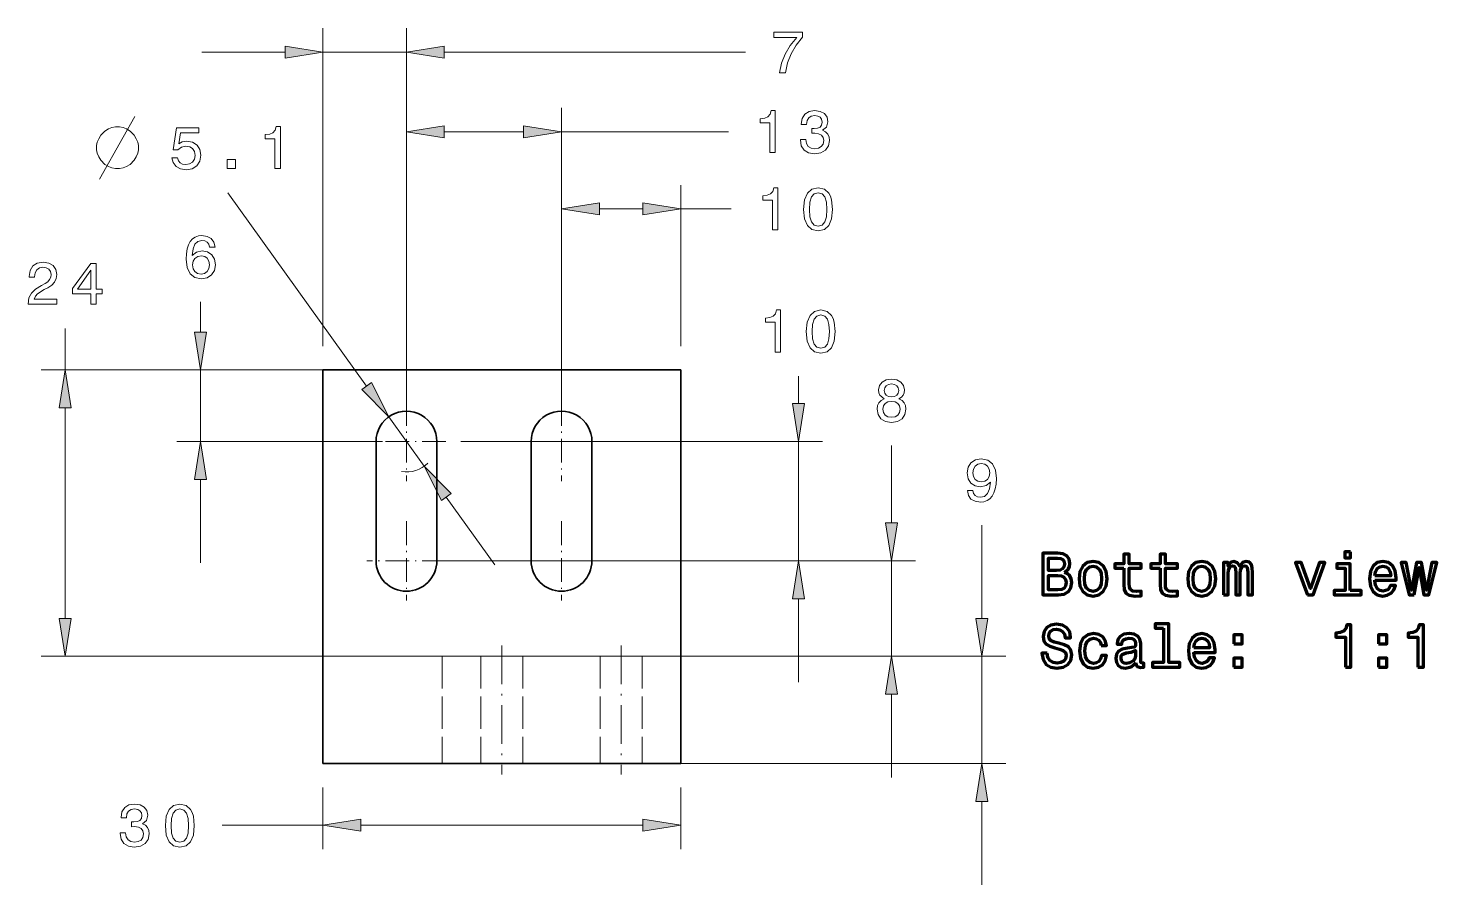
# Model space of a CAD drawing. Extents: x 4 to 252, y 9 to 213.
# Drawn here: x 3.9 to 122, y 9.1 to 80.9 of the extents above; entities that cross this region are included whole.
import ezdxf

# ---------------------------------------------------------------- set-up
doc = ezdxf.new("R2010")
doc.units = 0
doc.linetypes.add('DASHDOT', pattern=[18.5, 12, -3, 0.5, -3])
doc.linetypes.add('DASHED', pattern=[15, 12, -3])

msp = doc.modelspace()

# ---------------------------------------------------------------- linework, layer by layer
at = {"color": 7, "lineweight": 13}
for p, q in [((28.651157, 54.255161), (28.651157, 80.906982)), ((35.651157, 48.255161), (35.651157, 80.906982)), ((38.82618, 78.906982), (64.077614, 78.906982)), ((35.651157, 48.255161), (35.651157, 74.221207)), ((48.651157, 51.57016), (48.651157, 74.221207)), ((56.651157, 52.255161), (5.043636, 52.255161)), ((40.201157, 46.255161), (70.51857, 46.255161)), ((37.651157, 36.255161), (78.314301, 36.255161)), ((40.201157, 36.255161), (70.51857, 36.255161)), ((46.151157, 28.255161), (5.043636, 28.255161)), ((53.901157, 28.255161), (85.887299, 28.255161)), ((53.901157, 19.255161), (85.887299, 19.255161)), ((31.82618, 14.095469), (55.476135, 14.095469))]:
    msp.add_line(p, q, dxfattribs=at)
at = {"color": 7, "lineweight": 13, "ltscale": 0.174624}
for p, q in [((18.491158, 78.906982), (25.476135, 78.906982)), ((18.403135, 36.095161), (18.403135, 43.080139)), ((38.991428, 41.605591), (43.066818, 35.932755)), ((68.51857, 26.095161), (68.51857, 33.080139)), ((76.314301, 18.095161), (76.314301, 25.080139)), ((83.887299, 9.095161), (83.887299, 16.080139))]:
    msp.add_line(p, q, dxfattribs=at)
at = {"color": 7, "lineweight": 13, "ltscale": 0.175}
msp.add_line((28.651157, 78.906982), (35.651157, 78.906982), dxfattribs=at)
at = {"color": 7, "lineweight": 13, "ltscale": 0.166249}
msp.add_line((38.82618, 72.221207), (45.476135, 72.221207), dxfattribs=at)
at = {"color": 7, "lineweight": 13, "ltscale": 0.350098}
msp.add_line((48.651157, 72.221207), (62.655075, 72.221207), dxfattribs=at)
at = {"color": 7, "lineweight": 13, "ltscale": 0.487578}
msp.add_line((48.651157, 48.255161), (48.651157, 67.758263), dxfattribs=at)
at = {"color": 7, "lineweight": 13, "ltscale": 0.337578}
msp.add_line((58.651157, 54.255161), (58.651157, 67.758263), dxfattribs=at)
at = {"color": 7, "lineweight": 13, "ltscale": 0.498595}
msp.add_line((20.674669, 67.102043), (32.31089, 50.904732), dxfattribs=at)
at = {"color": 7, "lineweight": 13, "ltscale": 0.091249}
msp.add_line((51.82618, 65.758263), (55.476135, 65.758263), dxfattribs=at)
at = {"color": 7, "lineweight": 13, "ltscale": 0.105666}
msp.add_line((58.651157, 65.758263), (62.877808, 65.758263), dxfattribs=at)
at = {"color": 7, "lineweight": 13, "ltscale": 0.063365}
msp.add_line((18.403135, 55.430183), (18.403135, 57.96479), dxfattribs=at)
at = {"color": 7, "lineweight": 13, "ltscale": 0.087026}
msp.add_line((7.043636, 52.255161), (7.043636, 55.736198), dxfattribs=at)
at = {"color": 7, "lineweight": 13, "ltscale": 0.256201}
msp.add_line((26.651157, 52.255161), (16.403133, 52.255161), dxfattribs=at)
at = {"color": 7, "lineweight": 13, "ltscale": 0.15}
msp.add_line((18.403135, 46.255161), (18.403135, 52.255161), dxfattribs=at)
at = {"color": 7, "lineweight": 35}
for p, q in [((58.651157, 52.255161), (28.651157, 52.255161)), ((28.651157, 19.255161), (28.651157, 52.255161)), ((58.651157, 52.255161), (58.651157, 19.255161)), ((28.651157, 19.255161), (58.651157, 19.255161))]:
    msp.add_line(p, q, dxfattribs=at)
at = {"color": 7, "lineweight": 13, "ltscale": 0.057364}
msp.add_line((68.51857, 49.430183), (68.51857, 51.724728), dxfattribs=at)
at = {"color": 7, "lineweight": 13, "ltscale": 0.441249}
msp.add_line((7.043636, 31.430183), (7.043636, 49.080139), dxfattribs=at)
at = {"color": 7, "linetype": 'DASHDOT', "lineweight": 13, "ltscale": 0.16575}
for p, q in [((35.651157, 49.57016), (35.651157, 42.940163)), ((48.651157, 49.57016), (48.651157, 42.940163)), ((38.966156, 46.255161), (32.336159, 46.255161)), ((51.966156, 46.255161), (45.336159, 46.255161)), ((35.651157, 39.57016), (35.651157, 32.940163)), ((48.651157, 39.57016), (48.651157, 32.940163)), ((38.966156, 36.255161), (32.336159, 36.255161)), ((51.966156, 36.255161), (45.336159, 36.255161))]:
    msp.add_line(p, q, dxfattribs=at)
at = {"color": 7, "lineweight": 13, "ltscale": 0.1275}
msp.add_line((34.163357, 48.326141), (37.138958, 44.184181), dxfattribs=at)
at = {"color": 7, "lineweight": 13, "ltscale": 0.431201}
msp.add_line((33.651157, 46.255161), (16.403133, 46.255161), dxfattribs=at)
at = {"color": 7, "lineweight": 35, "ltscale": 0.25}
for p, q in [((33.101158, 46.255161), (33.101158, 36.255161)), ((38.201157, 36.255161), (38.201157, 46.255161)), ((46.101158, 46.255161), (46.101158, 36.255161)), ((51.201157, 36.255161), (51.201157, 46.255161))]:
    msp.add_line(p, q, dxfattribs=at)
at = {"color": 7, "lineweight": 13, "ltscale": 0.25}
msp.add_line((68.51857, 36.255161), (68.51857, 46.255161), dxfattribs=at)
at = {"color": 7, "lineweight": 13, "ltscale": 0.162505}
msp.add_line((76.314301, 39.430183), (76.314301, 45.930382), dxfattribs=at)
at = {"color": 7, "lineweight": 13, "ltscale": 0.19536}
msp.add_line((83.887299, 31.430183), (83.887299, 39.244591), dxfattribs=at)
at = {"color": 7, "lineweight": 13, "ltscale": 0.2}
msp.add_line((76.314301, 28.255161), (76.314301, 36.255161), dxfattribs=at)
at = {"color": 7, "linetype": 'DASHDOT', "lineweight": 13, "ltscale": 0.270015}
for p, q in [((43.651157, 29.15521), (43.651157, 18.35461)), ((53.651157, 29.15521), (53.651157, 18.35461))]:
    msp.add_line(p, q, dxfattribs=at)
at = {"color": 7, "linetype": 'DASHED', "lineweight": 13}
msp.add_line((28.651157, 28.255161), (58.651157, 28.255161), dxfattribs=at)
at = {"color": 7, "linetype": 'DASHED', "lineweight": 13, "ltscale": 0.225}
for p, q in [((38.651157, 28.255161), (38.651157, 19.255161)), ((41.901157, 28.255161), (41.901157, 19.255161)), ((41.901157, 28.255161), (41.901157, 19.255161)), ((45.401157, 28.255161), (45.401157, 19.255161)), ((45.401157, 28.255161), (45.401157, 19.255161)), ((51.901157, 28.255161), (51.901157, 19.255161)), ((51.901157, 28.255161), (51.901157, 19.255161)), ((55.401157, 28.255161), (55.401157, 19.255161)), ((55.401157, 28.255161), (55.401157, 19.255161))]:
    msp.add_line(p, q, dxfattribs=at)
at = {"color": 7, "lineweight": 13, "ltscale": 0.441579}
msp.add_line((60.651157, 28.255161), (78.314301, 28.255161), dxfattribs=at)
at = {"color": 7, "lineweight": 13, "ltscale": 0.225}
msp.add_line((83.887299, 19.255161), (83.887299, 28.255161), dxfattribs=at)
at = {"color": 7, "lineweight": 13, "ltscale": 0.128992}
for p, q in [((28.651157, 17.255161), (28.651157, 12.09547)), ((58.651157, 17.255161), (58.651157, 12.09547))]:
    msp.add_line(p, q, dxfattribs=at)
at = {"color": 7, "lineweight": 13, "ltscale": 0.211024}
msp.add_line((20.210186, 14.095469), (28.651157, 14.095469), dxfattribs=at)
at = {"color": 7, "lineweight": 13}
for points in [[(66.92662, 77.156982), (67.435982, 77.156982), (67.602409, 77.98912), (67.894913, 78.765778), (68.308456, 79.486954), (68.848083, 80.16275), (68.848083, 80.581337), (66.44751, 80.581337), (66.44751, 80.122406), (68.363937, 80.122406), (67.809181, 79.441574), (67.390594, 78.730469), (67.098083, 77.973984)], [(25.476135, 78.404114), (28.651157, 78.906982), (25.476135, 79.409859)], [(38.82618, 79.409859), (35.651157, 78.906982), (38.82618, 78.404114)], [(66.114304, 70.471207), (66.573242, 70.471207), (66.573242, 73.996414), (66.230301, 73.996414), (66.139526, 73.688782), (65.95797, 73.48201), (65.680588, 73.360977), (65.297302, 73.320625), (65.297302, 72.962555), (66.114304, 72.962555)], [(68.670212, 71.570625), (68.670212, 71.535324), (68.750908, 71.051178), (68.987938, 70.688065), (69.361137, 70.45607), (69.855377, 70.370338), (70.379868, 70.45607), (70.773239, 70.677979), (71.025406, 71.031006), (71.11618, 71.484894), (71.075836, 71.78244), (70.964882, 72.024521), (70.783325, 72.211121), (70.541252, 72.347282), (70.869064, 72.619614), (70.985062, 73.053337), (70.909409, 73.446709), (70.692551, 73.744263), (70.339523, 73.930862), (69.855377, 73.996414), (69.401482, 73.915726), (69.053497, 73.693825), (68.826553, 73.340805), (68.750908, 72.87178), (68.750908, 72.836472), (69.199753, 72.836472), (69.240097, 73.159241), (69.371223, 73.391235), (69.583038, 73.53244), (69.880592, 73.58287), (70.142838, 73.542526), (70.33448, 73.436623), (70.450478, 73.265152), (70.495865, 73.033157), (70.450478, 72.786041), (70.329437, 72.619614), (70.117622, 72.518753), (69.830154, 72.488495), (69.633469, 72.493538), (69.633469, 72.095123), (69.880592, 72.105209), (70.198318, 72.059814), (70.435349, 71.938782), (70.576553, 71.742096), (70.626984, 71.484894), (70.57151, 71.192383), (70.425262, 70.975525), (70.193268, 70.839355), (69.885635, 70.793968), (69.567909, 70.844406), (69.335922, 70.995697), (69.189667, 71.237778), (69.134193, 71.570625)], [(11.608631, 72.634048), (11.258633, 72.634048), (10.966965, 72.575714), (10.675297, 72.459045), (10.383633, 72.284042), (10.03363, 71.934044), (9.858631, 71.64238), (9.741966, 71.350708), (9.683632, 71.059044), (9.683632, 70.709045), (9.741966, 70.417374), (9.858631, 70.12571), (10.03363, 69.834045), (10.383633, 69.484039), (10.675297, 69.309044), (10.966965, 69.192383), (11.258633, 69.134048), (11.608631, 69.134048), (11.900299, 69.192383), (12.191963, 69.309044), (12.483631, 69.484039), (12.83363, 69.834045), (13.008633, 70.12571), (13.125298, 70.417374), (13.183632, 70.709045), (13.183632, 71.059044), (13.125298, 71.350708), (13.008633, 71.64238), (12.833633, 71.934044), (12.483631, 72.284042), (12.191963, 72.459045), (11.900299, 72.575714)], [(15.990921, 70.046867), (16.101871, 69.633324), (16.348988, 69.310562), (16.712101, 69.108826), (17.176079, 69.03318), (17.685444, 69.123962), (18.08386, 69.371078), (18.336021, 69.76445), (18.431843, 70.268768), (18.346107, 70.737793), (18.104033, 71.105942), (17.72579, 71.342979), (17.236597, 71.428711), (16.858355, 71.368195), (16.565849, 71.201767), (16.707058, 72.144852), (18.2402, 72.144852), (18.2402, 72.558395), (16.369164, 72.558395), (16.091785, 70.702484), (16.495243, 70.702484), (16.78775, 70.939522), (17.16095, 71.025253), (17.483715, 70.96978), (17.730833, 70.808395), (17.887175, 70.561279), (17.94265, 70.243553), (17.887175, 69.925827), (17.72579, 69.678711), (17.478672, 69.522369), (17.16095, 69.466896), (16.893658, 69.502197), (16.686886, 69.618195), (16.535587, 69.799751), (16.459942, 70.046867)], [(24.622908, 69.134048), (25.081842, 69.134048), (25.081842, 72.659256), (24.738903, 72.659256), (24.648125, 72.351624), (24.466568, 72.144852), (24.18919, 72.023819), (23.805906, 71.983467), (23.805906, 71.625397), (24.622908, 71.625397)], [(38.82618, 72.724075), (35.651157, 72.221207), (38.82618, 71.718323)], [(45.476135, 71.718323), (48.651157, 72.221207), (45.476135, 72.724075)], [(20.629681, 69.134048), (21.325645, 69.134048), (21.325645, 69.885483), (20.629681, 69.885483)], [(66.337036, 64.008263), (66.795975, 64.008263), (66.795975, 67.533478), (66.453033, 67.533478), (66.362259, 67.225845), (66.180702, 67.019073), (65.90332, 66.898033), (65.520035, 66.857681), (65.520035, 66.499619), (66.337036, 66.499619)], [(68.948425, 65.717918), (69.024071, 64.926132), (69.261108, 64.36129), (69.639343, 64.018349), (70.163841, 63.907398), (70.683296, 64.018349), (71.061539, 64.36129), (71.293526, 64.926132), (71.374214, 65.717918), (71.293526, 66.504662), (71.197708, 66.817337), (71.061539, 67.074547), (70.683296, 67.41748), (70.163841, 67.533478), (69.639343, 67.41748), (69.261108, 67.069504), (69.024071, 66.504662)], [(51.82618, 66.261139), (48.651157, 65.758263), (51.82618, 65.255386)], [(55.476135, 65.255386), (58.651157, 65.758263), (55.476135, 66.261139)], [(69.432571, 65.717918), (69.472916, 66.328148), (69.598999, 66.766907), (69.825943, 67.024109), (70.163841, 67.114891), (70.496696, 67.024109), (70.72364, 66.766907), (70.849716, 66.328148), (70.890068, 65.717918), (70.849716, 65.102646), (70.72364, 64.663879), (70.496696, 64.406677), (70.163841, 64.320938), (69.825943, 64.406677), (69.598999, 64.663879), (69.472916, 65.102646)], [(19.61351, 62.553707), (19.517689, 62.962212), (19.295788, 63.264805), (18.952848, 63.456448), (18.509043, 63.522007), (18.211493, 63.486706), (17.954288, 63.390884), (17.727343, 63.234543), (17.5357, 63.012642), (17.384403, 62.735264), (17.273453, 62.397369), (17.202848, 61.998955), (17.182674, 61.550106), (17.263367, 60.833969), (17.510485, 60.314514), (17.908899, 60.001835), (18.453568, 59.895927), (18.94276, 59.986706), (19.31596, 60.22374), (19.558035, 60.596935), (19.64377, 61.070999), (19.558035, 61.550106), (19.326046, 61.918262), (18.967978, 62.150249), (18.524174, 62.230942), (18.045067, 62.130077), (17.686996, 61.842613), (17.762646, 62.397369), (17.924028, 62.795784), (18.171146, 63.032814), (18.514088, 63.113506), (18.766249, 63.073162), (18.957891, 62.967255), (19.083971, 62.790741), (19.149534, 62.553707)], [(19.154577, 61.065956), (19.099102, 60.748234), (18.957891, 60.506157), (18.730946, 60.344776), (18.448524, 60.294342), (18.150974, 60.344776), (17.924028, 60.501114), (17.777775, 60.743191), (17.732386, 61.060913), (17.782818, 61.373592), (17.924028, 61.610626), (18.156017, 61.761921), (18.468699, 61.817398), (18.741032, 61.761921), (18.957891, 61.615669), (19.099102, 61.378635)], [(3.945076, 57.768196), (6.350697, 57.768196), (6.350697, 58.201912), (4.449398, 58.201912), (4.555305, 58.438946), (4.736862, 58.635632), (5.296661, 58.993698), (5.594212, 59.144997), (5.927063, 59.361855), (6.164097, 59.614017), (6.300262, 59.911568), (6.350697, 60.249466), (6.264961, 60.673096), (6.027927, 61.005947), (5.664818, 61.217762), (5.195797, 61.293411), (4.711647, 61.207676), (4.343491, 60.970646), (4.106461, 60.592403), (4.025768, 60.093124), (4.025768, 60.022518), (4.484703, 60.022518), (4.484703, 60.062866), (4.53009, 60.405804), (4.666256, 60.657967), (4.883118, 60.819347), (5.170582, 60.874825), (5.463089, 60.82439), (5.679947, 60.698311), (5.821156, 60.501625), (5.87159, 60.254509), (5.836285, 60.022518), (5.740463, 59.825832), (5.579082, 59.654366), (5.357178, 59.503067), (5.059628, 59.341682), (4.565392, 59.029003), (4.217411, 58.696152), (4.010639, 58.292694), (3.945076, 57.783325)], [(9.189022, 57.768196), (9.642914, 57.768196), (9.642914, 58.635632), (10.142193, 58.635632), (10.142193, 59.039089), (9.642914, 59.039089), (9.642914, 61.192547), (9.183979, 61.192547), (7.650841, 59.079437), (7.650841, 58.635632), (9.189022, 58.635632)], [(8.074471, 59.039089), (9.189022, 60.607533), (9.189022, 59.039089)], [(66.559784, 53.756729), (67.018715, 53.756729), (67.018715, 57.281944), (66.675774, 57.281944), (66.584999, 56.974308), (66.403442, 56.767536), (66.12606, 56.6465), (65.742783, 56.606155), (65.742783, 56.248085), (66.559784, 56.248085)], [(69.171165, 55.466385), (69.246811, 54.674599), (69.483841, 54.109756), (69.862083, 53.766815), (70.386581, 53.655865), (70.906036, 53.766815), (71.284279, 54.109756), (71.516266, 54.674599), (71.596954, 55.466385), (71.516266, 56.253128), (71.420441, 56.565807), (71.284279, 56.823013), (70.906036, 57.165951), (70.386581, 57.281944), (69.862083, 57.165951), (69.483841, 56.81797), (69.246811, 56.253128)], [(69.655312, 55.466385), (69.695663, 56.076614), (69.821739, 56.515373), (70.048683, 56.772579), (70.386581, 56.863358), (70.719437, 56.772579), (70.946381, 56.515373), (71.072464, 56.076614), (71.112808, 55.466385), (71.072464, 54.851112), (70.946381, 54.412346), (70.719437, 54.155144), (70.386581, 54.069408), (70.048683, 54.155144), (69.821739, 54.412346), (69.695663, 54.851112)], [(17.900261, 55.430183), (18.403135, 52.255161), (18.90601, 55.430183)], [(7.546513, 49.080139), (7.043636, 52.255161), (6.540764, 49.080139)], [(31.902479, 50.611328), (34.163357, 48.326141), (32.719296, 51.198132)], [(75.688942, 49.848549), (75.431732, 49.707336), (75.255219, 49.510651), (75.144272, 49.263535), (75.108971, 48.965984), (75.189659, 48.517136), (75.421646, 48.169151), (75.799896, 47.94725), (76.314301, 47.861519), (76.823669, 47.94725), (77.201904, 48.169151), (77.433899, 48.517136), (77.51963, 48.965984), (77.479286, 49.263535), (77.373383, 49.510651), (77.191818, 49.707336), (76.939659, 49.848549), (77.141388, 49.969585), (77.2826, 50.136013), (77.368332, 50.337742), (77.398598, 50.584862), (77.317902, 50.942928), (77.106087, 51.230392), (76.763145, 51.416992), (76.314301, 51.487598), (75.860413, 51.416992), (75.517471, 51.230392), (75.300613, 50.942928), (75.22496, 50.584862), (75.250183, 50.337742), (75.335915, 50.136013)], [(75.704071, 50.544514), (75.744415, 50.766418), (75.865456, 50.937885), (76.057098, 51.043793), (76.314301, 51.084137), (76.56646, 51.043793), (76.758102, 50.937885), (76.879143, 50.766418), (76.92453, 50.544514), (76.879143, 50.317566), (76.758102, 50.141056), (76.56646, 50.025063), (76.314301, 49.989761), (76.057098, 50.030106), (75.865456, 50.141056), (75.744415, 50.317566)], [(75.593117, 48.97607), (75.638504, 49.243362), (75.78476, 49.445091), (76.011703, 49.576214), (76.314301, 49.621605), (76.611847, 49.576214), (76.838799, 49.445091), (76.985046, 49.243362), (77.035484, 48.97607), (76.985046, 48.688606), (76.838799, 48.471748), (76.611847, 48.330536), (76.314301, 48.285149), (76.011703, 48.330536), (75.78476, 48.471748), (75.638504, 48.688606)], [(68.015694, 49.430183), (68.51857, 46.255161), (69.021446, 49.430183)], [(18.90601, 43.080139), (18.403135, 46.255161), (17.900261, 43.080139)], [(39.399834, 41.898994), (37.138958, 44.184181), (38.583019, 41.312191)], [(82.676926, 42.144024), (82.752571, 41.745609), (82.969429, 41.437973), (83.31237, 41.24633), (83.766258, 41.175724), (84.063812, 41.211025), (84.3311, 41.301804), (84.558044, 41.458145), (84.749687, 41.680046), (84.900986, 41.957424), (85.011932, 42.300362), (85.077499, 42.693733), (85.102715, 43.147625), (85.016983, 43.858719), (84.769867, 44.378174), (84.376495, 44.690853), (83.836868, 44.801804), (83.342628, 44.711029), (82.969429, 44.468952), (82.727356, 44.095753), (82.646667, 43.626732), (82.727356, 43.142582), (82.964386, 42.774429), (83.317413, 42.542439), (83.766258, 42.466789), (84.240326, 42.562611), (84.598389, 42.855118), (84.5177, 42.295319), (84.356316, 41.896904), (84.1092, 41.659874), (83.771301, 41.584225), (83.509056, 41.61953), (83.317413, 41.73048), (83.19133, 41.90699), (83.1409, 42.144024)], [(83.135857, 43.631775), (83.186287, 43.944458), (83.327499, 44.191574), (83.5494, 44.347916), (83.836868, 44.403389), (84.134415, 44.347916), (84.361359, 44.191574), (84.502571, 43.949501), (84.558044, 43.636818), (84.502571, 43.319096), (84.361359, 43.082062), (84.129372, 42.93581), (83.821732, 42.885376), (83.544357, 42.93581), (83.327499, 43.082062), (83.186287, 43.314053)], [(75.811424, 39.430183), (76.314301, 36.255161), (76.817169, 39.430183)], [(69.021446, 33.080139), (68.51857, 36.255161), (68.015694, 33.080139)], [(6.540764, 31.430183), (7.043636, 28.255161), (7.546513, 31.430183)], [(83.38443, 31.430183), (83.887299, 28.255161), (84.390167, 31.430183)], [(76.817169, 25.080139), (76.314301, 28.255161), (75.811424, 25.080139)], [(84.390167, 16.080139), (83.887299, 19.255161), (83.38443, 16.080139)], [(11.653259, 13.444893), (11.653259, 13.409591), (11.733948, 12.925441), (11.970982, 12.562328), (12.344181, 12.330339), (12.838417, 12.244604), (13.362911, 12.330339), (13.756283, 12.552242), (14.008446, 12.905268), (14.099224, 13.359159), (14.058876, 13.656709), (13.947926, 13.898784), (13.766369, 14.085383), (13.524296, 14.22155), (13.852104, 14.493884), (13.968098, 14.927602), (13.892452, 15.320973), (13.675591, 15.618525), (13.322567, 15.805123), (12.838417, 15.870686), (12.384525, 15.789994), (12.036541, 15.568092), (11.809597, 15.215066), (11.733948, 14.746046), (11.733948, 14.710743), (12.182796, 14.710743), (12.223141, 15.03351), (12.354267, 15.265498), (12.566082, 15.406709), (12.863632, 15.457141), (13.125881, 15.416795), (13.317524, 15.310887), (13.433517, 15.139418), (13.478905, 14.907429), (13.433517, 14.660311), (13.312481, 14.493884), (13.100662, 14.39302), (12.813198, 14.362761), (12.616512, 14.367804), (12.616512, 13.969389), (12.863632, 13.979475), (13.181355, 13.934086), (13.418388, 13.813048), (13.559597, 13.616363), (13.610031, 13.359159), (13.554554, 13.066651), (13.408302, 12.849792), (13.176311, 12.713625), (12.868675, 12.668236), (12.550953, 12.718668), (12.318962, 12.869966), (12.17271, 13.112041), (12.117233, 13.444893)], [(15.444756, 14.055123), (15.520405, 13.263337), (15.757435, 12.698496), (16.135677, 12.355556), (16.660173, 12.244604), (17.179626, 12.355556), (17.557869, 12.698496), (17.789856, 13.263337), (17.870548, 14.055123), (17.789856, 14.841867), (17.694036, 15.154548), (17.557869, 15.411752), (17.179626, 15.754691), (16.660173, 15.870686), (16.135677, 15.754691), (15.757435, 15.406709), (15.520405, 14.841867)], [(15.928905, 14.055123), (15.969254, 14.665354), (16.095333, 15.104115), (16.322277, 15.36132), (16.660173, 15.452098), (16.993027, 15.36132), (17.219973, 15.104115), (17.346052, 14.665354), (17.386398, 14.055123), (17.346052, 13.43985), (17.219973, 13.001089), (16.993027, 12.743884), (16.660173, 12.65815), (16.322277, 12.743884), (16.095333, 13.001089), (15.969254, 13.43985)], [(31.82618, 14.598344), (28.651157, 14.095469), (31.82618, 13.592595)], [(55.476135, 13.592595), (58.651157, 14.095469), (55.476135, 14.598344)]]:
    msp.add_lwpolyline(points, close=True, dxfattribs=at)
msp.add_lwpolyline([(9.916965, 68.259048), (11.900299, 71.759048), (12.891964, 73.509048)], dxfattribs=at)
at = {"color": 7, "lineweight": 100}
for points in [[(90.799568, 35.289742), (91.152596, 35.582249), (91.24337, 35.778938), (91.273636, 36.021011), (91.208069, 36.399254), (91.011383, 36.671589), (90.693665, 36.838013), (90.249855, 36.898533), (89.004181, 36.898533), (89.004181, 33.398533), (90.320465, 33.398533), (90.789482, 33.469139), (91.137466, 33.675911), (91.354324, 34.003719), (91.42997, 34.447525), (91.384583, 34.745075), (91.263542, 34.992191), (91.066856, 35.173748)], [(95.792366, 35.637726), (95.792366, 34.281097), (95.822624, 33.842339), (95.963837, 33.539742), (96.246254, 33.363232), (96.725357, 33.302711), (97.249855, 33.327927), (97.249855, 33.711212), (96.86657, 33.680954), (96.518585, 33.721298), (96.331985, 33.847382), (96.251297, 34.059196), (96.236168, 34.356747), (96.236168, 35.637726), (97.249855, 35.637726), (97.249855, 36.015968), (96.236168, 36.015968), (96.236168, 36.807755), (95.792366, 36.807755), (95.792366, 36.015968), (95.025795, 36.015968), (95.025795, 35.637726)], [(98.828384, 35.637726), (98.828384, 34.281097), (98.858643, 33.842339), (98.999855, 33.539742), (99.28228, 33.363232), (99.761383, 33.302711), (100.285881, 33.327927), (100.285881, 33.711212), (99.902596, 33.680954), (99.554611, 33.721298), (99.368011, 33.847382), (99.287323, 34.059196), (99.272194, 34.356747), (99.272194, 35.637726), (100.285881, 35.637726), (100.285881, 36.015968), (99.272194, 36.015968), (99.272194, 36.807755), (98.828384, 36.807755), (98.828384, 36.015968), (98.061813, 36.015968), (98.061813, 35.637726)], [(114.785156, 37.019569), (114.316139, 37.019569), (114.316139, 36.515247), (114.785156, 36.515247)], [(90.154037, 35.446083), (89.468155, 35.446083), (89.468155, 36.479946), (90.194382, 36.479946), (90.466713, 36.449684), (90.658356, 36.358906), (90.774353, 36.202568), (90.814697, 35.970577), (90.76931, 35.73859), (90.64827, 35.577206), (90.441498, 35.476341)], [(92.030113, 34.750118), (92.110809, 34.134846), (92.342796, 33.680954), (92.710953, 33.398533), (93.205185, 33.302711), (93.694382, 33.398533), (94.062538, 33.675911), (94.294525, 34.129803), (94.380264, 34.750118), (94.294525, 35.365391), (94.062538, 35.824326), (93.694382, 36.101704), (93.205185, 36.202568), (92.710953, 36.101704), (92.342796, 35.819283), (92.110809, 35.365391)], [(92.484009, 34.755161), (92.529396, 35.209053), (92.670609, 35.536861), (92.897552, 35.73859), (93.205185, 35.809196), (93.507782, 35.73859), (93.734726, 35.541904), (93.875938, 35.209053), (93.926369, 34.755161), (93.875938, 34.296227), (93.734726, 33.963375), (93.507782, 33.761646), (93.205185, 33.696083), (92.897552, 33.761646), (92.670609, 33.963375), (92.529396, 34.296227)], [(101.138184, 34.750118), (101.21888, 34.134846), (101.450867, 33.680954), (101.819023, 33.398533), (102.313255, 33.302711), (102.802452, 33.398533), (103.170609, 33.675911), (103.402596, 34.129803), (103.488327, 34.750118), (103.402596, 35.365391), (103.170609, 35.824326), (102.802452, 36.101704), (102.313255, 36.202568), (101.819023, 36.101704), (101.450867, 35.819283), (101.21888, 35.365391)], [(101.592079, 34.755161), (101.637466, 35.209053), (101.778671, 35.536861), (102.005623, 35.73859), (102.313255, 35.809196), (102.615852, 35.73859), (102.842796, 35.541904), (102.984009, 35.209053), (103.034439, 34.755161), (102.984009, 34.296227), (102.842796, 33.963375), (102.615852, 33.761646), (102.313255, 33.696083), (102.005623, 33.761646), (101.778671, 33.963375), (101.637466, 34.296227)], [(104.128822, 33.398533), (104.537323, 33.398533), (104.537323, 35.209053), (104.562538, 35.481384), (104.638184, 35.67807), (104.754181, 35.794067), (104.905479, 35.839455), (105.026512, 35.79911), (105.107208, 35.698246), (105.147552, 35.526775), (105.162682, 35.299831), (105.162682, 33.398533), (105.545967, 33.398533), (105.545967, 35.209053), (105.571182, 35.476341), (105.646835, 35.673027), (105.767868, 35.794067), (105.919167, 35.839455), (106.040207, 35.79911), (106.120895, 35.698246), (106.171326, 35.299831), (106.171326, 33.398533), (106.579826, 33.398533), (106.579826, 35.269569), (106.554611, 35.657898), (106.473923, 35.955448), (106.312538, 36.137005), (106.050293, 36.202568), (105.742653, 36.101704), (105.505623, 35.809196), (105.319023, 36.096661), (105.00634, 36.202568), (104.71888, 36.101704), (104.522194, 35.819283), (104.522194, 36.106747), (104.128822, 36.106747)], [(111.189339, 33.398533), (111.658356, 33.398533), (112.646835, 36.106747), (112.187897, 36.106747), (111.426369, 33.923027), (110.649712, 36.106747), (110.185738, 36.106747)], [(114.770035, 33.771732), (114.770035, 36.015968), (113.630264, 36.015968), (113.630264, 35.637726), (114.326225, 35.637726), (114.326225, 33.771732), (113.418442, 33.771732), (113.418442, 33.398533), (115.687897, 33.398533), (115.687897, 33.771732)], [(116.837753, 34.624039), (118.612968, 34.624039), (118.618011, 34.830811), (118.537323, 35.410782), (118.315414, 35.844498), (117.962395, 36.106747), (117.49337, 36.202568), (117.034439, 36.101704), (116.681412, 35.819283), (116.454468, 35.360348), (116.373779, 34.755161), (116.449425, 34.134846), (116.676369, 33.680954), (117.024353, 33.398533), (117.478241, 33.302711), (117.871613, 33.368275), (118.194382, 33.539742), (118.431412, 33.812077), (118.567581, 34.17519), (118.128815, 34.17519), (118.03804, 33.973461), (117.906921, 33.822163), (117.533722, 33.701126), (117.246254, 33.756603), (117.029396, 33.933113), (116.888184, 34.220577), (116.837753, 34.608906)], [(116.837753, 34.997234), (116.893227, 35.345219), (117.029396, 35.602425), (117.236168, 35.758762), (117.508499, 35.81424), (117.775795, 35.758762), (117.982567, 35.602425), (118.108643, 35.345219), (118.154037, 34.997234)], [(120.125938, 33.398533), (120.529396, 35.698246), (120.932854, 33.398533), (121.356483, 33.398533), (122.022186, 36.106747), (121.593521, 36.106747), (121.144669, 33.807034), (120.746254, 36.106747), (120.307495, 36.106747), (119.909073, 33.807034), (119.460228, 36.106747), (119.036598, 36.106747), (119.702301, 33.398533)], [(90.264984, 33.81712), (89.468155, 33.81712), (89.468155, 35.022453), (90.219597, 35.022453), (90.537323, 34.987148), (90.764267, 34.881241), (90.900436, 34.699684), (90.945824, 34.437439), (90.900436, 34.160061), (90.774353, 33.968418), (90.562538, 33.852425)], [(89.372337, 28.506603), (88.913399, 28.506603), (89.014267, 27.972021), (89.266426, 27.57865), (89.654755, 27.341618), (90.179253, 27.255882), (90.698708, 27.336575), (91.087036, 27.558475), (91.334152, 27.906458), (91.424927, 28.365393), (91.349281, 28.778936), (91.137466, 29.046228), (90.794525, 29.22274), (90.335594, 29.353865), (89.942223, 29.449686), (89.685013, 29.560638), (89.538765, 29.722021), (89.49337, 29.974182), (89.538765, 30.201128), (89.669884, 30.372597), (89.871613, 30.48859), (90.148994, 30.528936), (90.431412, 30.478504), (90.653313, 30.342339), (90.799568, 30.115393), (90.870171, 29.807755), (91.329109, 29.807755), (91.329109, 29.817842), (91.248413, 30.291904), (91.011383, 30.644932), (90.638184, 30.866833), (90.133865, 30.942482), (89.67997, 30.866833), (89.326942, 30.655018), (89.099998, 30.327208), (89.01931, 29.903576), (89.084869, 29.525335), (89.276512, 29.268129), (89.579109, 29.096661), (89.992653, 28.965536), (90.401154, 28.849543), (90.708794, 28.738592), (90.895393, 28.577208), (90.960953, 28.31496), (90.900436, 28.047668), (90.744095, 27.84594), (90.507065, 27.71986), (90.199425, 27.679514), (89.856483, 27.734989), (89.594238, 27.896372), (89.427811, 28.158621)], [(99.115852, 30.599543), (99.115852, 27.724903), (98.203026, 27.724903), (98.203026, 27.351704), (100.467438, 27.351704), (100.467438, 27.724903), (99.559654, 27.724903), (99.559654, 30.97274), (98.419884, 30.97274), (98.419884, 30.599543)], [(114.36657, 27.351704), (114.825508, 27.351704), (114.825508, 30.876919), (114.482567, 30.876919), (114.391785, 30.569283), (114.210236, 30.362511), (113.932854, 30.241474), (113.549568, 30.201128), (113.549568, 29.843058), (114.36657, 29.843058)], [(120.438614, 27.351704), (120.897552, 27.351704), (120.897552, 30.876919), (120.554611, 30.876919), (120.463837, 30.569283), (120.282272, 30.362511), (120.004898, 30.241474), (119.621613, 30.201128), (119.621613, 29.843058), (120.438614, 29.843058)], [(93.886024, 29.162222), (94.324783, 29.162222), (94.234009, 29.565681), (94.017151, 29.883404), (93.679253, 30.08009), (93.240494, 30.155739), (92.75634, 30.054874), (92.388184, 29.772453), (92.156197, 29.313519), (92.075508, 28.698246), (92.151154, 28.088015), (92.378098, 27.634125), (92.736168, 27.351704), (93.225365, 27.255882), (93.659081, 27.331532), (93.996979, 27.543346), (94.228966, 27.8762), (94.329826, 28.320004), (93.906197, 28.320004), (93.830551, 28.037582), (93.689339, 27.825768), (93.48761, 27.694643), (93.240494, 27.654297), (92.932854, 27.71986), (92.710953, 27.921589), (92.574783, 28.249397), (92.529396, 28.713375), (92.574783, 29.167265), (92.715996, 29.495075), (92.94294, 29.696804), (93.240494, 29.76741), (93.502739, 29.722021), (93.699425, 29.606026), (93.830551, 29.414383)], [(96.806053, 27.704729), (96.806053, 27.6896), (96.831268, 27.518129), (96.906921, 27.397093), (97.22464, 27.301271), (97.471756, 27.341618), (97.471756, 27.684557), (97.365852, 27.669428), (97.22464, 27.734989), (97.199425, 27.936718), (97.199425, 29.338736), (97.138908, 29.696804), (96.962395, 29.948965), (96.654755, 30.100262), (96.221039, 30.155739), (95.797409, 30.095219), (95.484726, 29.92375), (95.28804, 29.656458), (95.222481, 29.303432), (95.222481, 29.273174), (95.620895, 29.273174), (95.656197, 29.484989), (95.767151, 29.636286), (95.948708, 29.727064), (96.20591, 29.762367), (96.453026, 29.73715), (96.629539, 29.661503), (96.735451, 29.530378), (96.770752, 29.348822), (96.75058, 29.137007), (96.669884, 29.031099), (96.468155, 28.980667), (96.089912, 28.940321), (95.656197, 28.849543), (95.348557, 28.68816), (95.167007, 28.435997), (95.111526, 28.062799), (95.161957, 27.729946), (95.318298, 27.482828), (95.570465, 27.326487), (95.918442, 27.271011), (96.387466, 27.376921)], [(101.657639, 28.577208), (103.432854, 28.577208), (103.437897, 28.783979), (103.357208, 29.363951), (103.1353, 29.797668), (102.78228, 30.059917), (102.313255, 30.155739), (101.854324, 30.054874), (101.501297, 29.772453), (101.274353, 29.313519), (101.193665, 28.708332), (101.26931, 28.088015), (101.496254, 27.634125), (101.844238, 27.351704), (102.298126, 27.255882), (102.691498, 27.321444), (103.014267, 27.492914), (103.251297, 27.765249), (103.387466, 28.128361), (102.948708, 28.128361), (102.857925, 27.926632), (102.726799, 27.775335), (102.353607, 27.654297), (102.066139, 27.709772), (101.849281, 27.886286), (101.708069, 28.17375), (101.657639, 28.562078)], [(101.657639, 28.950407), (101.713112, 29.298389), (101.849281, 29.555593), (102.056053, 29.711933), (102.328384, 29.76741), (102.59568, 29.711933), (102.802452, 29.555593), (102.928528, 29.298389), (102.973923, 28.950407)], [(105.001297, 29.308475), (105.697266, 29.308475), (105.697266, 30.059917), (105.001297, 30.059917)], [(117.145386, 29.308475), (117.841354, 29.308475), (117.841354, 30.059917), (117.145386, 30.059917)], [(96.755623, 28.299831), (96.695099, 28.037582), (96.533722, 27.835854), (96.291641, 27.704729), (95.994095, 27.65934), (95.802452, 27.684557), (95.666283, 27.765249), (95.580551, 27.906458), (95.555328, 28.103144), (95.575508, 28.279657), (95.656197, 28.405739), (95.978966, 28.546949), (96.387466, 28.607468), (96.755623, 28.728504)], [(105.001297, 27.351704), (105.697266, 27.351704), (105.697266, 28.103144), (105.001297, 28.103144)], [(117.145386, 27.351704), (117.841354, 27.351704), (117.841354, 28.103144), (117.145386, 28.103144)]]:
    msp.add_lwpolyline(points, close=True, dxfattribs=at)
at = {"color": 7, "lineweight": 35}
for centre, start, end in [((35.651157, 46.255161), 0, 180.000005), ((48.651157, 46.255161), 0, 180.000005), ((35.651157, 36.255161), 180.000005, 0), ((48.651157, 36.255161), 180.000005, 0)]:
    msp.add_arc(centre, 2.55, start, end, dxfattribs=at)
at = {"color": 7, "lineweight": 13}
msp.add_arc((35.651157, 46.255161), 2.55, 260.755753, 315.062147, dxfattribs=at)
for points in [[(25.476135, 78.404114), (28.651157, 78.906982), (25.476135, 78.404114), (25.476135, 79.409859)], [(38.82618, 79.409859), (35.651157, 78.906982), (38.82618, 79.409859), (38.82618, 78.404114)], [(38.82618, 72.724075), (35.651157, 72.221207), (38.82618, 72.724075), (38.82618, 71.718323)], [(45.476135, 71.718323), (48.651157, 72.221207), (45.476135, 71.718323), (45.476135, 72.724075)], [(51.82618, 66.261139), (48.651157, 65.758263), (51.82618, 66.261139), (51.82618, 65.255386)], [(55.476135, 65.255386), (58.651157, 65.758263), (55.476135, 65.255386), (55.476135, 66.261139)], [(17.900261, 55.430183), (18.403135, 52.255161), (17.900261, 55.430183), (18.90601, 55.430183)], [(7.546513, 49.080139), (7.043636, 52.255161), (7.546513, 49.080139), (6.540764, 49.080139)], [(31.902479, 50.611328), (34.163357, 48.326141), (31.902479, 50.611328), (32.719296, 51.198132)], [(68.015694, 49.430183), (68.51857, 46.255161), (68.015694, 49.430183), (69.021446, 49.430183)], [(18.90601, 43.080139), (18.403135, 46.255161), (18.90601, 43.080139), (17.900261, 43.080139)], [(39.399834, 41.898994), (37.138958, 44.184181), (39.399834, 41.898994), (38.583019, 41.312191)], [(75.811424, 39.430183), (76.314301, 36.255161), (75.811424, 39.430183), (76.817169, 39.430183)], [(69.021446, 33.080139), (68.51857, 36.255161), (69.021446, 33.080139), (68.015694, 33.080139)], [(6.540764, 31.430183), (7.043636, 28.255161), (6.540764, 31.430183), (7.546513, 31.430183)], [(83.38443, 31.430183), (83.887299, 28.255161), (83.38443, 31.430183), (84.390167, 31.430183)], [(76.817169, 25.080139), (76.314301, 28.255161), (76.817169, 25.080139), (75.811424, 25.080139)], [(84.390167, 16.080139), (83.887299, 19.255161), (84.390167, 16.080139), (83.38443, 16.080139)], [(31.82618, 14.598344), (28.651157, 14.095469), (31.82618, 14.598344), (31.82618, 13.592595)], [(55.476135, 13.592595), (58.651157, 14.095469), (55.476135, 13.592595), (55.476135, 14.598344)]]:
    msp.add_solid(points, dxfattribs=at)

doc.saveas('drawing.dxf')
